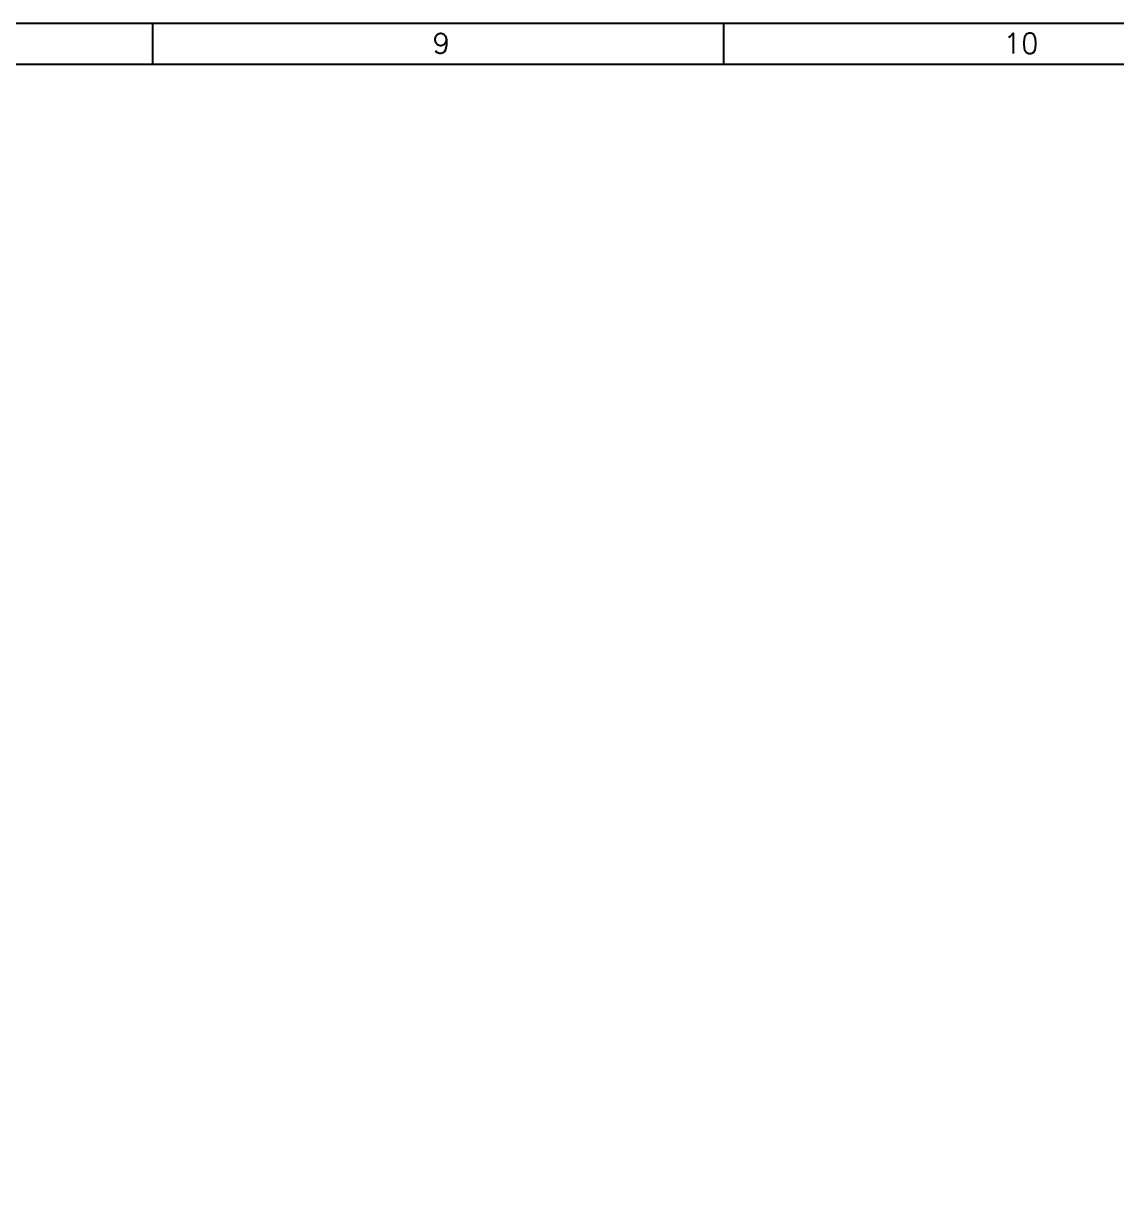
# Model space of a CAD drawing. Header units: millimetres. Extents: x 591978 to 1200763, y 19941 to 205918.
# Drawn here: x 707191 to 735540, y 122667 to 152750 of the extents above; entities that cross this region are included whole.
import ezdxf

# ---------------------------------------------------------------- set-up
doc = ezdxf.new("R2010")
doc.units = ezdxf.units.MM
doc.header["$LTSCALE"] = 790
doc.header["$MEASUREMENT"] = 0
doc.styles.add('ROMANS', font='romans.shx')

# ---------------------------------------------------------------- blocks, each defined once
blk = doc.blocks.new('SSQQ')
for p, q in [((1489513.91, -272491.85), (1489513.91, -272496.85)), ((1489583.91, -272496.85), (1489583.91, -272491.85))]:
    blk.add_line(p, q)
for points in [[(1489794.41, -273085.85), (1488953.41, -273085.85), (1488953.41, -272491.85), (1489794.41, -272491.85)], [(1489789.41, -273080.85), (1488958.41, -273080.85), (1488958.41, -272496.85), (1489789.41, -272496.85)]]:
    blk.add_lwpolyline(points, close=True)
at = {"style": 'ROMANS'}
for s, p in [('9', (1489548.19, -272495.57)), ('10', (1489618.19, -272495.57))]:
    blk.add_text(s, height=2.5, dxfattribs=at).set_placement(p)

msp = doc.modelspace()

# ---------------------------------------------------------------- block references
at = {"color": 0, "lineweight": 9, "xscale": 211.5413126501381, "yscale": 211.5413126501381, "zscale": 211.5413126501381}
msp.add_blockref('SSQQ', (-314383181.1, 57796033.3), dxfattribs=at)

doc.saveas('drawing.dxf')
